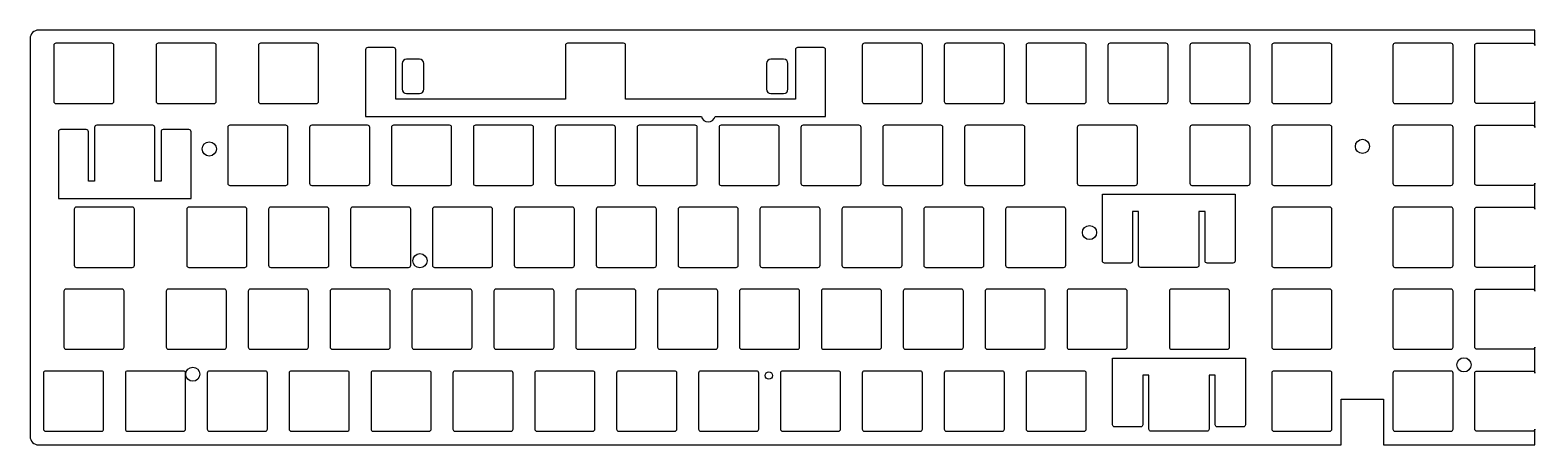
# Model space of a CAD drawing. Header units: millimetres. Extents: x 0 to 350, y -1 to 96.
import ezdxf

# ---------------------------------------------------------------- set-up
doc = ezdxf.new("R2010")
doc.units = ezdxf.units.MM
doc.layers.get('0').update_dxf_attribs({"linetype": 'CONTINUOUS'})

msp = doc.modelspace()

# ---------------------------------------------------------------- linework, layer by layer
for points in [[(349.979, 92.225), (349.979, 95.79353), (1.88573, 95.79353, 0.414213562), (-0.11427, 93.79353), (-0.11427, 1.34647, 0.414213562), (1.88573, -0.65353), (304.879, -0.65353), (304.879, 9.98397), (314.72414, 9.98397), (314.72414, -0.65353), (349.979, -0.65353), (349.979, 3.025, -0.414213562), (349.479, 2.525), (336.479, 2.525, -0.414213562), (335.979, 3.025), (335.979, 16.025, -0.414213562), (336.479, 16.525), (349.479, 16.525, -0.414213562), (349.979, 16.025), (349.979, 22.075, -0.414213562), (349.479, 21.575), (336.479, 21.575, -0.414213562), (335.979, 22.075), (335.979, 35.075, -0.414213562), (336.479, 35.575), (349.479, 35.575, -0.414213562), (349.979, 35.075), (349.979, 41.125, -0.414213562), (349.479, 40.625), (336.479, 40.625, -0.414213562), (335.979, 41.125), (335.979, 54.125, -0.414213562), (336.479, 54.625), (349.479, 54.625, -0.414213562), (349.979, 54.125), (349.979, 60.175, -0.414213562), (349.479, 59.675), (336.479, 59.675, -0.414213562), (335.979, 60.175), (335.979, 73.175, -0.414213562), (336.479, 73.675), (349.479, 73.675, -0.414213562), (349.979, 73.175), (349.979, 79.225, -0.414213562), (349.479, 78.725), (336.479, 78.725, -0.414213562), (335.979, 79.225), (335.979, 92.225, -0.414213562), (336.479, 92.725), (349.479, 92.725, -0.414213562)], [(19.38125, 92.225, 0.414213562), (18.88125, 92.725), (5.88125, 92.725, 0.414213562), (5.38125, 92.225), (5.38125, 79.225, 0.414213562), (5.88125, 78.725), (18.88125, 78.725, 0.414213562), (19.38125, 79.225)], [(43.19375, 92.225, 0.414213562), (42.69375, 92.725), (29.69375, 92.725, 0.414213562), (29.19375, 92.225), (29.19375, 79.225, 0.414213562), (29.69375, 78.725), (42.69375, 78.725, 0.414213562), (43.19375, 79.225)], [(53.50625, 92.725, 0.414213562), (53.00625, 92.225), (53.00625, 79.225, 0.414213562), (53.50625, 78.725), (66.50625, 78.725, 0.414213562), (67.00625, 79.225), (67.00625, 92.225, 0.414213562), (66.50625, 92.725)], [(156.0504, 75.725, 0.792478206), (159.2631, 75.725), (184.94375, 75.725), (184.94375, 91.225, 0.414213562), (184.44375, 91.725), (178.44375, 91.725, 0.414213562), (177.94375, 91.225), (177.94375, 79.725), (138.44375, 79.725), (138.44375, 92.225, 0.414213562), (137.94375, 92.725), (124.94375, 92.725, 0.414213562), (124.44375, 92.225), (124.44375, 79.725), (84.94375, 79.725), (84.94375, 91.225, 0.414213562), (84.44375, 91.725), (78.44375, 91.725, 0.414213562), (77.94375, 91.225), (77.94375, 75.725)], [(207.5, 92.225, 0.414213562), (207, 92.725), (194, 92.725, 0.414213562), (193.5, 92.225), (193.5, 79.225, 0.414213562), (194, 78.725), (207, 78.725, 0.414213562), (207.5, 79.225)], [(226.55, 92.225, 0.414213562), (226.05, 92.725), (213.05, 92.725, 0.414213562), (212.55, 92.225), (212.55, 79.225, 0.414213562), (213.05, 78.725), (226.05, 78.725, 0.414213562), (226.55, 79.225)], [(245.6, 92.225, 0.414213562), (245.1, 92.725), (232.1, 92.725, 0.414213562), (231.6, 92.225), (231.6, 79.225, 0.414213562), (232.1, 78.725), (245.1, 78.725, 0.414213562), (245.6, 79.225)], [(251.15, 92.725, 0.414213562), (250.65, 92.225), (250.65, 79.225, 0.414213562), (251.15, 78.725), (264.15, 78.725, 0.414213562), (264.65, 79.225), (264.65, 92.225, 0.414213562), (264.15, 92.725)], [(283.7, 92.225, 0.414213562), (283.2, 92.725), (270.2, 92.725, 0.414213562), (269.7, 92.225), (269.7, 79.225, 0.414213562), (270.2, 78.725), (283.2, 78.725, 0.414213562), (283.7, 79.225)], [(302.75, 92.225, 0.414213562), (302.25, 92.725), (289.25, 92.725, 0.414213562), (288.75, 92.225), (288.75, 79.225, 0.414213562), (289.25, 78.725), (302.25, 78.725, 0.414213562), (302.75, 79.225)], [(316.929, 79.225, 0.414213562), (317.429, 78.725), (330.429, 78.725, 0.414213562), (330.929, 79.225), (330.929, 92.225, 0.414213562), (330.429, 92.725), (317.429, 92.725, 0.414213562), (316.929, 92.225)], [(91.47775, 88.031, 0.414213562), (90.47775, 89.031), (87.47775, 89.031, 0.414213562), (86.47775, 88.031), (86.47775, 82.031, 0.414213562), (87.47775, 81.031), (90.47775, 81.031, 0.414213562), (91.47775, 82.031)], [(176.20375, 88.031, 0.414213562), (175.20375, 89.031), (172.20375, 89.031, 0.414213562), (171.20375, 88.031), (171.20375, 82.031, 0.414213562), (172.20375, 81.031), (175.20375, 81.031, 0.414213562), (176.20375, 82.031)], [(37.34425, 72.175, 0.414213562), (36.84425, 72.675), (30.84425, 72.675, 0.414213562), (30.34425, 72.175), (30.34425, 60.675), (28.90625, 60.675), (28.90625, 73.175, 0.414213562), (28.40625, 73.675), (15.40625, 73.675, 0.414213562), (14.90625, 73.175), (14.90625, 60.675), (13.46825, 60.675), (13.46825, 72.175, 0.414213562), (12.96825, 72.675), (6.96825, 72.675, 0.414213562), (6.46825, 72.175), (6.46825, 56.675), (37.34425, 56.675)], [(46.3625, 73.675, 0.414213562), (45.8625, 73.175), (45.8625, 60.175, 0.414213562), (46.3625, 59.675), (59.3625, 59.675, 0.414213562), (59.8625, 60.175), (59.8625, 73.175, 0.414213562), (59.3625, 73.675)], [(65.4125, 73.675, 0.414213562), (64.9125, 73.175), (64.9125, 60.175, 0.414213562), (65.4125, 59.675), (78.4125, 59.675, 0.414213562), (78.9125, 60.175), (78.9125, 73.175, 0.414213562), (78.4125, 73.675)], [(97.9625, 73.175, 0.414213562), (97.4625, 73.675), (84.4625, 73.675, 0.414213562), (83.9625, 73.175), (83.9625, 60.175, 0.414213562), (84.4625, 59.675), (97.4625, 59.675, 0.414213562), (97.9625, 60.175)], [(117.0125, 73.175, 0.414213562), (116.5125, 73.675), (103.5125, 73.675, 0.414213562), (103.0125, 73.175), (103.0125, 60.175, 0.414213562), (103.5125, 59.675), (116.5125, 59.675, 0.414213562), (117.0125, 60.175)], [(136.0625, 73.175, 0.414213562), (135.5625, 73.675), (122.5625, 73.675, 0.414213562), (122.0625, 73.175), (122.0625, 60.175, 0.414213562), (122.5625, 59.675), (135.5625, 59.675, 0.414213562), (136.0625, 60.175)], [(155.1125, 73.175, 0.414213562), (154.6125, 73.675), (141.6125, 73.675, 0.414213562), (141.1125, 73.175), (141.1125, 60.175, 0.414213562), (141.6125, 59.675), (154.6125, 59.675, 0.414213562), (155.1125, 60.175)], [(174.1625, 73.175, 0.414213562), (173.6625, 73.675), (160.6625, 73.675, 0.414213562), (160.1625, 73.175), (160.1625, 60.175, 0.414213562), (160.6625, 59.675), (173.6625, 59.675, 0.414213562), (174.1625, 60.175)], [(193.2125, 73.175, 0.414213562), (192.7125, 73.675), (179.7125, 73.675, 0.414213562), (179.2125, 73.175), (179.2125, 60.175, 0.414213562), (179.7125, 59.675), (192.7125, 59.675, 0.414213562), (193.2125, 60.175)], [(212.2625, 73.175, 0.414213562), (211.7625, 73.675), (198.7625, 73.675, 0.414213562), (198.2625, 73.175), (198.2625, 60.175, 0.414213562), (198.7625, 59.675), (211.7625, 59.675, 0.414213562), (212.2625, 60.175)], [(231.3125, 73.175, 0.414213562), (230.8125, 73.675), (217.8125, 73.675, 0.414213562), (217.3125, 73.175), (217.3125, 60.175, 0.414213562), (217.8125, 59.675), (230.8125, 59.675, 0.414213562), (231.3125, 60.175)], [(244.00625, 73.675, 0.414213562), (243.50625, 73.175), (243.50625, 60.175, 0.414213562), (244.00625, 59.675), (257.00625, 59.675, 0.414213562), (257.50625, 60.175), (257.50625, 73.175, 0.414213562), (257.00625, 73.675)], [(283.7, 73.175, 0.414213562), (283.2, 73.675), (270.2, 73.675, 0.414213562), (269.7, 73.175), (269.7, 60.175, 0.414213562), (270.2, 59.675), (283.2, 59.675, 0.414213562), (283.7, 60.175)], [(302.75, 73.175, 0.414213562), (302.25, 73.675), (289.25, 73.675, 0.414213562), (288.75, 73.175), (288.75, 60.175, 0.414213562), (289.25, 59.675), (302.25, 59.675, 0.414213562), (302.75, 60.175)], [(330.429, 59.675, 0.414213562), (330.929, 60.175), (330.929, 73.175, 0.414213562), (330.429, 73.675), (317.429, 73.675, 0.414213562), (316.929, 73.175), (316.929, 60.175, 0.414213562), (317.429, 59.675)], [(280.23175, 57.625), (280.23175, 42.125, -0.414213562), (279.73175, 41.625), (273.73175, 41.625, -0.414213562), (273.23175, 42.125), (273.23175, 53.625), (271.79375, 53.625), (271.79375, 41.125, -0.414213562), (271.29375, 40.625), (258.29375, 40.625, -0.414213562), (257.79375, 41.125), (257.79375, 53.625), (256.35575, 53.625), (256.35575, 42.125, -0.414213562), (255.85575, 41.625), (249.85575, 41.625, -0.414213562), (249.35575, 42.125), (249.35575, 57.625)], [(10.64375, 54.625, 0.414213562), (10.14375, 54.125), (10.14375, 41.125, 0.414213562), (10.64375, 40.625), (23.64375, 40.625, 0.414213562), (24.14375, 41.125), (24.14375, 54.125, 0.414213562), (23.64375, 54.625)], [(36.8375, 54.625, 0.414213562), (36.3375, 54.125), (36.3375, 41.125, 0.414213562), (36.8375, 40.625), (49.8375, 40.625, 0.414213562), (50.3375, 41.125), (50.3375, 54.125, 0.414213562), (49.8375, 54.625)], [(69.3875, 54.125, 0.414213562), (68.8875, 54.625), (55.8875, 54.625, 0.414213562), (55.3875, 54.125), (55.3875, 41.125, 0.414213562), (55.8875, 40.625), (68.8875, 40.625, 0.414213562), (69.3875, 41.125)], [(88.4375, 54.125, 0.414213562), (87.9375, 54.625), (74.9375, 54.625, 0.414213562), (74.4375, 54.125), (74.4375, 41.125, 0.414213562), (74.9375, 40.625), (87.9375, 40.625, 0.414213562), (88.4375, 41.125)], [(107.4875, 54.125, 0.414213562), (106.9875, 54.625), (93.9875, 54.625, 0.414213562), (93.4875, 54.125), (93.4875, 41.125, 0.414213562), (93.9875, 40.625), (106.9875, 40.625, 0.414213562), (107.4875, 41.125)], [(113.0375, 54.625, 0.414213562), (112.5375, 54.125), (112.5375, 41.125, 0.414213562), (113.0375, 40.625), (126.0375, 40.625, 0.414213562), (126.5375, 41.125), (126.5375, 54.125, 0.414213562), (126.0375, 54.625)], [(145.5875, 54.125, 0.414213562), (145.0875, 54.625), (132.0875, 54.625, 0.414213562), (131.5875, 54.125), (131.5875, 41.125, 0.414213562), (132.0875, 40.625), (145.0875, 40.625, 0.414213562), (145.5875, 41.125)], [(151.1375, 54.625, 0.414213562), (150.6375, 54.125), (150.6375, 41.125, 0.414213562), (151.1375, 40.625), (164.1375, 40.625, 0.414213562), (164.6375, 41.125), (164.6375, 54.125, 0.414213562), (164.1375, 54.625)], [(183.6875, 54.125, 0.414213562), (183.1875, 54.625), (170.1875, 54.625, 0.414213562), (169.6875, 54.125), (169.6875, 41.125, 0.414213562), (170.1875, 40.625), (183.1875, 40.625, 0.414213562), (183.6875, 41.125)], [(202.7375, 54.125, 0.414213562), (202.2375, 54.625), (189.2375, 54.625, 0.414213562), (188.7375, 54.125), (188.7375, 41.125, 0.414213562), (189.2375, 40.625), (202.2375, 40.625, 0.414213562), (202.7375, 41.125)], [(221.7875, 54.125, 0.414213562), (221.2875, 54.625), (208.2875, 54.625, 0.414213562), (207.7875, 54.125), (207.7875, 41.125, 0.414213562), (208.2875, 40.625), (221.2875, 40.625, 0.414213562), (221.7875, 41.125)], [(240.8375, 54.125, 0.414213562), (240.3375, 54.625), (227.3375, 54.625, 0.414213562), (226.8375, 54.125), (226.8375, 41.125, 0.414213562), (227.3375, 40.625), (240.3375, 40.625, 0.414213562), (240.8375, 41.125)], [(302.75, 54.125, 0.414213562), (302.25, 54.625), (289.25, 54.625, 0.414213562), (288.75, 54.125), (288.75, 41.125, 0.414213562), (289.25, 40.625), (302.25, 40.625, 0.414213562), (302.75, 41.125)], [(330.929, 54.125, 0.414213562), (330.429, 54.625), (317.429, 54.625, 0.414213562), (316.929, 54.125), (316.929, 41.125, 0.414213562), (317.429, 40.625), (330.429, 40.625, 0.414213562), (330.929, 41.125)], [(21.7625, 35.075, 0.414213562), (21.2625, 35.575), (8.2625, 35.575, 0.414213562), (7.7625, 35.075), (7.7625, 22.075, 0.414213562), (8.2625, 21.575), (21.2625, 21.575, 0.414213562), (21.7625, 22.075)], [(45.575, 35.075, 0.414213562), (45.075, 35.575), (32.075, 35.575, 0.414213562), (31.575, 35.075), (31.575, 22.075, 0.414213562), (32.075, 21.575), (45.075, 21.575, 0.414213562), (45.575, 22.075)], [(51.125, 35.575, 0.414213562), (50.625, 35.075), (50.625, 22.075, 0.414213562), (51.125, 21.575), (64.125, 21.575, 0.414213562), (64.625, 22.075), (64.625, 35.075, 0.414213562), (64.125, 35.575)], [(83.675, 35.075, 0.414213562), (83.175, 35.575), (70.175, 35.575, 0.414213562), (69.675, 35.075), (69.675, 22.075, 0.414213562), (70.175, 21.575), (83.175, 21.575, 0.414213562), (83.675, 22.075)], [(102.725, 35.075, 0.414213562), (102.225, 35.575), (89.225, 35.575, 0.414213562), (88.725, 35.075), (88.725, 22.075, 0.414213562), (89.225, 21.575), (102.225, 21.575, 0.414213562), (102.725, 22.075)], [(121.775, 35.075, 0.414213562), (121.275, 35.575), (108.275, 35.575, 0.414213562), (107.775, 35.075), (107.775, 22.075, 0.414213562), (108.275, 21.575), (121.275, 21.575, 0.414213562), (121.775, 22.075)], [(140.825, 35.075, 0.414213562), (140.325, 35.575), (127.325, 35.575, 0.414213562), (126.825, 35.075), (126.825, 22.075, 0.414213562), (127.325, 21.575), (140.325, 21.575, 0.414213562), (140.825, 22.075)], [(159.875, 35.075, 0.414213562), (159.375, 35.575), (146.375, 35.575, 0.414213562), (145.875, 35.075), (145.875, 22.075, 0.414213562), (146.375, 21.575), (159.375, 21.575, 0.414213562), (159.875, 22.075)], [(165.425, 35.575, 0.414213562), (164.925, 35.075), (164.925, 22.075, 0.414213562), (165.425, 21.575), (178.425, 21.575, 0.414213562), (178.925, 22.075), (178.925, 35.075, 0.414213562), (178.425, 35.575)], [(197.975, 35.075, 0.414213562), (197.475, 35.575), (184.475, 35.575, 0.414213562), (183.975, 35.075), (183.975, 22.075, 0.414213562), (184.475, 21.575), (197.475, 21.575, 0.414213562), (197.975, 22.075)], [(217.025, 35.075, 0.414213562), (216.525, 35.575), (203.525, 35.575, 0.414213562), (203.025, 35.075), (203.025, 22.075, 0.414213562), (203.525, 21.575), (216.525, 21.575, 0.414213562), (217.025, 22.075)], [(236.075, 35.075, 0.414213562), (235.575, 35.575), (222.575, 35.575, 0.414213562), (222.075, 35.075), (222.075, 22.075, 0.414213562), (222.575, 21.575), (235.575, 21.575, 0.414213562), (236.075, 22.075)], [(241.625, 35.575, 0.414213562), (241.125, 35.075), (241.125, 22.075, 0.414213562), (241.625, 21.575), (254.625, 21.575, 0.414213562), (255.125, 22.075), (255.125, 35.075, 0.414213562), (254.625, 35.575)], [(278.9375, 35.075, 0.414213562), (278.4375, 35.575), (265.4375, 35.575, 0.414213562), (264.9375, 35.075), (264.9375, 22.075, 0.414213562), (265.4375, 21.575), (278.4375, 21.575, 0.414213562), (278.9375, 22.075)], [(289.25, 35.575, 0.414213562), (288.75, 35.075), (288.75, 22.075, 0.414213562), (289.25, 21.575), (302.25, 21.575, 0.414213562), (302.75, 22.075), (302.75, 35.075, 0.414213562), (302.25, 35.575)], [(330.429, 21.575, 0.414213562), (330.929, 22.075), (330.929, 35.075, 0.414213562), (330.429, 35.575), (317.429, 35.575, 0.414213562), (316.929, 35.075), (316.929, 22.075, 0.414213562), (317.429, 21.575)], [(282.613, 19.525), (282.613, 4.025, -0.414213562), (282.113, 3.525), (276.113, 3.525, -0.414213562), (275.613, 4.025), (275.613, 15.525), (274.175, 15.525), (274.175, 3.025, -0.414213562), (273.675, 2.525), (260.675, 2.525, -0.414213562), (260.175, 3.025), (260.175, 15.525), (258.737, 15.525), (258.737, 4.025, -0.414213562), (258.237, 3.525), (252.237, 3.525, -0.414213562), (251.737, 4.025), (251.737, 19.525)], [(17, 16.025, 0.414213562), (16.5, 16.525), (3.5, 16.525, 0.414213562), (3, 16.025), (3, 3.025, 0.414213562), (3.5, 2.525), (16.5, 2.525, 0.414213562), (17, 3.025)], [(36.05, 16.025, 0.414213562), (35.55, 16.525), (22.55, 16.525, 0.414213562), (22.05, 16.025), (22.05, 3.025, 0.414213562), (22.55, 2.525), (35.55, 2.525, 0.414213562), (36.05, 3.025)], [(55.1, 16.025, 0.414213562), (54.6, 16.525), (41.6, 16.525, 0.414213562), (41.1, 16.025), (41.1, 3.025, 0.414213562), (41.6, 2.525), (54.6, 2.525, 0.414213562), (55.1, 3.025)], [(74.15, 16.025, 0.414213562), (73.65, 16.525), (60.65, 16.525, 0.414213562), (60.15, 16.025), (60.15, 3.025, 0.414213562), (60.65, 2.525), (73.65, 2.525, 0.414213562), (74.15, 3.025)], [(79.7, 16.525, 0.414213562), (79.2, 16.025), (79.2, 3.025, 0.414213562), (79.7, 2.525), (92.7, 2.525, 0.414213562), (93.2, 3.025), (93.2, 16.025, 0.414213562), (92.7, 16.525)], [(112.25, 16.025, 0.414213562), (111.75, 16.525), (98.75, 16.525, 0.414213562), (98.25, 16.025), (98.25, 3.025, 0.414213562), (98.75, 2.525), (111.75, 2.525, 0.414213562), (112.25, 3.025)], [(131.3, 16.025, 0.414213562), (130.8, 16.525), (117.8, 16.525, 0.414213562), (117.3, 16.025), (117.3, 3.025, 0.414213562), (117.8, 2.525), (130.8, 2.525, 0.414213562), (131.3, 3.025)], [(150.35, 16.025, 0.414213562), (149.85, 16.525), (136.85, 16.525, 0.414213562), (136.35, 16.025), (136.35, 3.025, 0.414213562), (136.85, 2.525), (149.85, 2.525, 0.414213562), (150.35, 3.025)], [(155.9, 16.525, 0.414213562), (155.4, 16.025), (155.4, 3.025, 0.414213562), (155.9, 2.525), (168.9, 2.525, 0.414213562), (169.4, 3.025), (169.4, 16.025, 0.414213562), (168.9, 16.525)], [(188.45, 16.025, 0.414213562), (187.95, 16.525), (174.95, 16.525, 0.414213562), (174.45, 16.025), (174.45, 3.025, 0.414213562), (174.95, 2.525), (187.95, 2.525, 0.414213562), (188.45, 3.025)], [(207.5, 16.025, 0.414213562), (207, 16.525), (194, 16.525, 0.414213562), (193.5, 16.025), (193.5, 3.025, 0.414213562), (194, 2.525), (207, 2.525, 0.414213562), (207.5, 3.025)], [(213.05, 16.525, 0.414213562), (212.55, 16.025), (212.55, 3.025, 0.414213562), (213.05, 2.525), (226.05, 2.525, 0.414213562), (226.55, 3.025), (226.55, 16.025, 0.414213562), (226.05, 16.525)], [(245.6, 16.025, 0.414213562), (245.1, 16.525), (232.1, 16.525, 0.414213562), (231.6, 16.025), (231.6, 3.025, 0.414213562), (232.1, 2.525), (245.1, 2.525, 0.414213562), (245.6, 3.025)], [(302.75, 16.025, 0.414213562), (302.25, 16.525), (289.25, 16.525, 0.414213562), (288.75, 16.025), (288.75, 3.025, 0.414213562), (289.25, 2.525), (302.25, 2.525, 0.414213562), (302.75, 3.025)], [(330.929, 16.025, 0.414213562), (330.429, 16.525), (317.429, 16.525, 0.414213562), (316.929, 16.025), (316.929, 3.025, 0.414213562), (317.429, 2.525), (330.429, 2.525, 0.414213562), (330.929, 3.025)]]:
    msp.add_lwpolyline(points, format="xyb", close=True)
for centre, radius in [((309.859, 68.759), 1.65), ((41.5705, 68.154), 1.65), ((246.358, 48.717), 1.65), ((90.5845, 42.169), 1.65), ((333.473, 17.959), 1.65), ((37.7375, 15.776), 1.65), ((171.74575, 15.462), 0.85)]:
    msp.add_circle(centre, radius)

doc.saveas('drawing.dxf')
